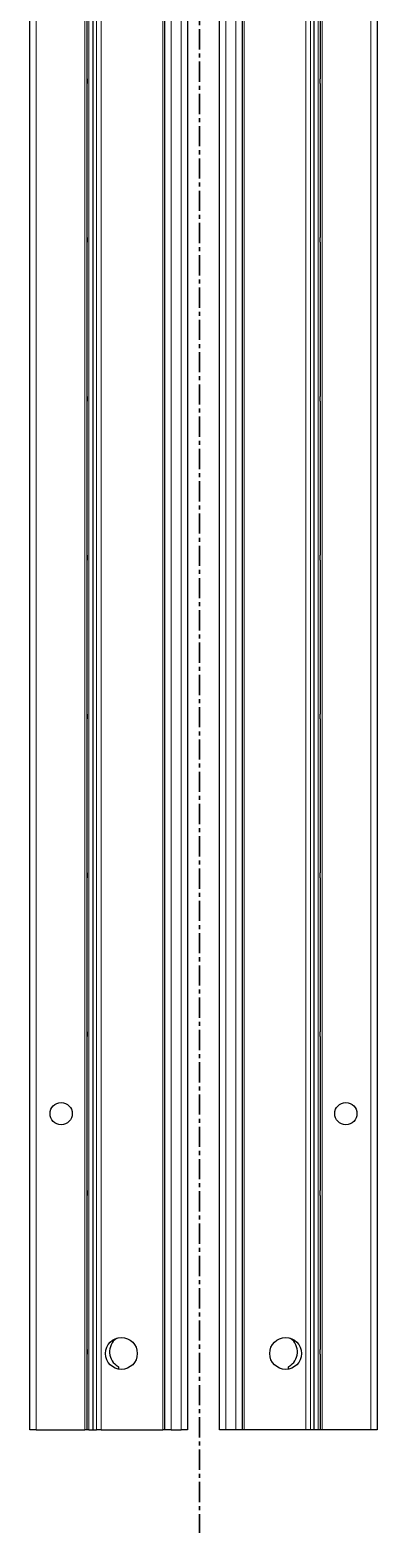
# Model space of a CAD drawing. Header units: millimetres. Extents: x -199 to 1181, y -1371 to 1507.
# Drawn here: x 594.1 to 703.5, y -881.5 to -411.2 of the extents above; entities that cross this region are included whole.
import ezdxf

# ---------------------------------------------------------------- set-up
doc = ezdxf.new("R2010")
doc.units = ezdxf.units.MM
doc.linetypes.add('CENTER', pattern=[10.16, 6.35, -1.27, 1.27, -1.27])

msp = doc.modelspace()

# ---------------------------------------------------------------- linework, layer by layer
at = {"color": 7, "linetype": 'CENTER', "lineweight": 35}
msp.add_line((647.53, 1499.09), (647.53, -1103.67), dxfattribs=at)
at = {"color": 7, "linetype": 'Continuous', "lineweight": 25}
for p, q in [((594.1, -851.79), (594.1, 1247.21)), ((613.89, 1247.21), (613.89, -851.79)), ((613.93, 1247.21), (613.93, -851.79)), ((636.6, -851.79), (636.6, 1247.21)), ((643.8, 1247.21), (643.8, -851.79)), ((653.8, -851.79), (653.8, 1247.21)), ((661, 1247.21), (661, -851.79)), ((683.67, -851.79), (683.67, 1247.21)), ((683.71, -851.79), (683.71, 1247.21)), ((703.5, 1247.21), (703.5, -851.79)), ((612.1, -426.54), (612.1, -378.04)), ((685.5, -378.04), (685.5, -426.54)), ((612.16, -426.65), (612.1, -426.54)), ((612.1, -426.54), (612.1, -428.04)), ((612.1, -428.04), (612.16, -427.94)), ((612.16, -427.94), (612.16, -426.65)), ((685.5, -426.54), (685.44, -426.65)), ((685.44, -426.65), (685.44, -427.94)), ((685.44, -427.94), (685.5, -428.04)), ((685.5, -428.04), (685.5, -426.54)), ((612.1, -476.54), (612.1, -428.04)), ((685.5, -428.04), (685.5, -476.54)), ((612.16, -476.65), (612.1, -476.54)), ((612.1, -476.54), (612.1, -478.04)), ((612.1, -478.04), (612.16, -477.94)), ((612.1, -526.54), (612.1, -478.04)), ((612.16, -477.94), (612.16, -476.65)), ((685.5, -476.54), (685.44, -476.65)), ((685.44, -476.65), (685.44, -477.94)), ((685.44, -477.94), (685.5, -478.04)), ((685.5, -478.04), (685.5, -476.54)), ((685.5, -478.04), (685.5, -526.54)), ((612.16, -526.65), (612.1, -526.54)), ((612.1, -526.54), (612.1, -528.04)), ((612.16, -527.94), (612.16, -526.65)), ((685.5, -526.54), (685.44, -526.65)), ((685.44, -526.65), (685.44, -527.94)), ((685.5, -528.04), (685.5, -526.54)), ((612.1, -528.04), (612.16, -527.94)), ((612.1, -576.54), (612.1, -528.04)), ((685.44, -527.94), (685.5, -528.04)), ((685.5, -528.04), (685.5, -576.54)), ((612.16, -576.65), (612.1, -576.54)), ((612.1, -576.54), (612.1, -578.04)), ((612.1, -578.04), (612.16, -577.94)), ((612.1, -626.54), (612.1, -578.04)), ((612.16, -577.94), (612.16, -576.65)), ((685.5, -576.54), (685.44, -576.65)), ((685.44, -576.65), (685.44, -577.94)), ((685.44, -577.94), (685.5, -578.04)), ((685.5, -578.04), (685.5, -576.54)), ((685.5, -578.04), (685.5, -626.54)), ((612.16, -626.65), (612.1, -626.54)), ((612.1, -626.54), (612.1, -628.04)), ((612.1, -628.04), (612.16, -627.94)), ((612.1, -676.54), (612.1, -628.04)), ((612.16, -627.94), (612.16, -626.65)), ((685.5, -626.54), (685.44, -626.65)), ((685.44, -626.65), (685.44, -627.94)), ((685.44, -627.94), (685.5, -628.04)), ((685.5, -628.04), (685.5, -626.54)), ((685.5, -628.04), (685.5, -676.54)), ((612.16, -676.65), (612.1, -676.54)), ((612.1, -676.54), (612.1, -678.04)), ((612.16, -677.94), (612.16, -676.65)), ((685.5, -676.54), (685.44, -676.65)), ((685.44, -676.65), (685.44, -677.94)), ((685.5, -678.04), (685.5, -676.54)), ((612.1, -678.04), (612.16, -677.94)), ((612.1, -726.54), (612.1, -678.04)), ((685.44, -677.94), (685.5, -678.04)), ((685.5, -678.04), (685.5, -726.54)), ((612.16, -726.65), (612.1, -726.54)), ((612.1, -726.54), (612.1, -728.04)), ((612.1, -728.04), (612.16, -727.94)), ((612.1, -776.54), (612.1, -728.04)), ((612.16, -727.94), (612.16, -726.65)), ((685.5, -726.54), (685.44, -726.65)), ((685.44, -726.65), (685.44, -727.94)), ((685.44, -727.94), (685.5, -728.04)), ((685.5, -728.04), (685.5, -726.54)), ((685.5, -728.04), (685.5, -776.54)), ((612.16, -776.65), (612.1, -776.54)), ((612.1, -776.54), (612.1, -778.04)), ((612.1, -778.04), (612.16, -777.94)), ((612.1, -826.54), (612.1, -778.04)), ((612.16, -777.94), (612.16, -776.65)), ((685.5, -776.54), (685.44, -776.65)), ((685.44, -776.65), (685.44, -777.94)), ((685.44, -777.94), (685.5, -778.04)), ((685.5, -778.04), (685.5, -776.54)), ((685.5, -778.04), (685.5, -826.54)), ((612.16, -826.65), (612.1, -826.54)), ((612.1, -826.54), (612.1, -828.04)), ((612.16, -827.94), (612.16, -826.65)), ((685.5, -826.54), (685.44, -826.65)), ((685.44, -826.65), (685.44, -827.94)), ((685.5, -828.04), (685.5, -826.54)), ((612.1, -828.04), (612.16, -827.94)), ((612.1, -851.79), (612.1, -828.04)), ((622.15, -832.73), (622.15, -832.32)), ((675.45, -832.32), (675.45, -832.73)), ((685.44, -827.94), (685.5, -828.04)), ((685.5, -828.04), (685.5, -851.79)), ((596.1, -851.79), (594.1, -851.79)), ((596.1, -851.79), (611.45, -851.79)), ((612.1, -851.79), (611.45, -851.79)), ((612.69, -851.79), (612.1, -851.79)), ((612.69, -851.79), (613.89, -851.79)), ((613.89, -851.79), (613.93, -851.79)), ((613.93, -851.79), (615.13, -851.79)), ((616.55, -851.79), (615.13, -851.79)), ((616.55, -851.79), (635.95, -851.79)), ((636.6, -851.79), (635.95, -851.79)), ((638.6, -851.79), (636.6, -851.79)), ((638.6, -851.79), (641.8, -851.79)), ((643.8, -851.79), (641.8, -851.79)), ((655.8, -851.79), (653.8, -851.79)), ((659, -851.79), (655.8, -851.79)), ((661, -851.79), (659, -851.79)), ((661.65, -851.79), (661, -851.79)), ((681.05, -851.79), (661.65, -851.79)), ((682.47, -851.79), (681.05, -851.79)), ((683.67, -851.79), (682.47, -851.79)), ((683.71, -851.79), (683.67, -851.79)), ((684.91, -851.79), (683.71, -851.79)), ((685.5, -851.79), (684.91, -851.79)), ((686.15, -851.79), (685.5, -851.79)), ((701.5, -851.79), (686.15, -851.79)), ((703.5, -851.79), (701.5, -851.79))]:
    msp.add_line(p, q, dxfattribs=at)
at = {"color": 8, "linetype": 'Continuous', "lineweight": 18}
for p, q in [((596.1, 1247.21), (596.1, -851.79)), ((611.45, -851.79), (611.45, 1247.21)), ((612.69, 1247.21), (612.69, -851.79)), ((615.13, -851.79), (615.13, 1247.21)), ((616.55, 1247.21), (616.55, -851.79)), ((635.95, -851.79), (635.95, 1247.21)), ((638.6, 1247.21), (638.6, -851.79)), ((641.8, -851.79), (641.8, 1247.21)), ((655.8, 1247.21), (655.8, -851.79)), ((659, -851.79), (659, 1247.21)), ((661.65, 1247.21), (661.65, -851.79)), ((681.05, -851.79), (681.05, 1247.21)), ((682.47, 1247.21), (682.47, -851.79)), ((684.91, -851.79), (684.91, 1247.21)), ((686.15, 1247.21), (686.15, -851.79)), ((701.5, -851.79), (701.5, 1247.21))]:
    msp.add_line(p, q, dxfattribs=at)
at = {"color": 7, "linetype": 'Continuous', "lineweight": 25}
for centre, radius in [((603.95, -752.29), 3.5), ((693.65, -752.29), 3.5), ((622.95, -827.79), 5), ((674.65, -827.79), 5)]:
    msp.add_circle(centre, radius, dxfattribs=at)
for centre, radius, start, end in [((624.45, -827.29), 5.25, 126.1891, 240.8593), ((673.15, -827.29), 5.25, 299.1407, 53.8109), ((621.65, -832.32), 0.5, 0, 60.8593), ((675.95, -832.32), 0.5, 119.1407, 180)]:
    msp.add_arc(centre, radius, start, end, dxfattribs=at)

doc.saveas('drawing.dxf')
